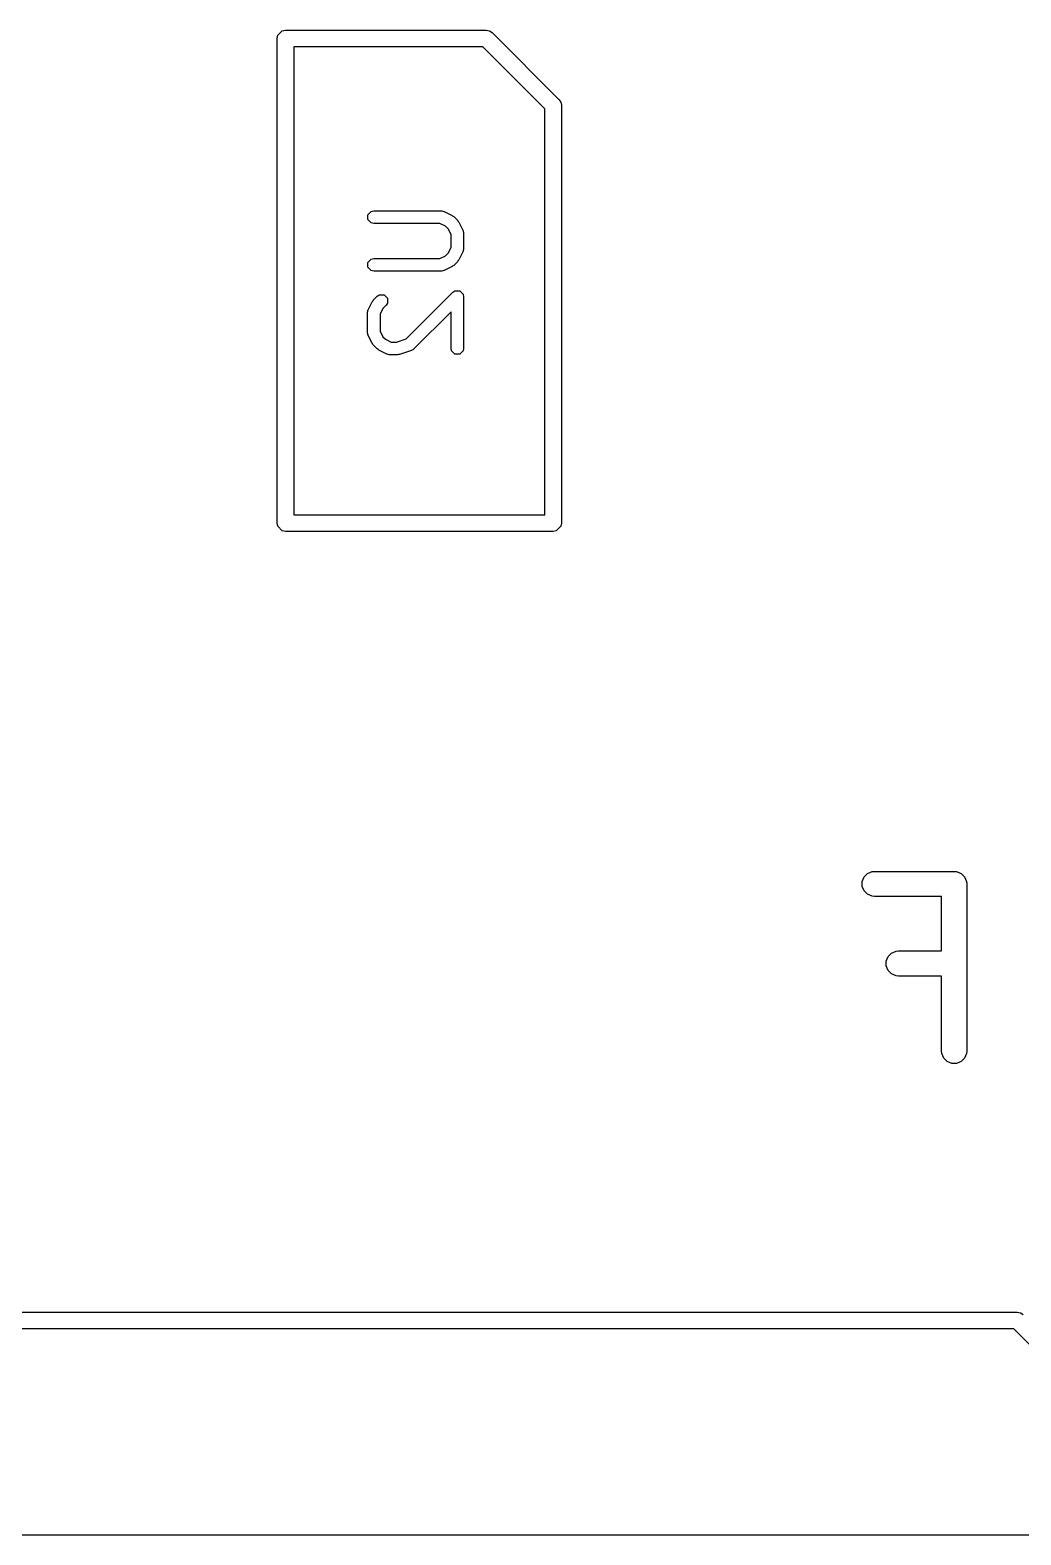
# Model space of a CAD drawing. Extents: x 4.21 to 7.42, y -5.27 to -2.46.
# Drawn here: x 5.3333 to 5.5665, y -3.863 to -3.5085 of the extents above; entities that cross this region are included whole.
import ezdxf

# ---------------------------------------------------------------- set-up
doc = ezdxf.new("R2010")
doc.units = 0
doc.header["$MEASUREMENT"] = 0
doc.layers.add('BLACK', color=7, linetype='CONTINUOUS')

msp = doc.modelspace()

# ---------------------------------------------------------------- linework, layer by layer
at = {"layer": 'BLACK', "linetype": 'CONTINUOUS'}
for p, q in [((5.39159, -3.50968), (5.39265, -3.50861)), ((5.39265, -3.50861), (5.39341, -3.50846)), ((5.39341, -3.50846), (5.44065, -3.50846)), ((5.44065, -3.50846), (5.4414, -3.50861)), ((5.4414, -3.50861), (5.44204, -3.50904)), ((5.44204, -3.50904), (5.45779, -3.52479)), ((5.39144, -3.51043), (5.39159, -3.50968)), ((5.39144, -3.62461), (5.39144, -3.51043)), ((5.39537, -3.5124), (5.39537, -3.62264)), ((5.43983, -3.5124), (5.39537, -3.5124)), ((5.45443, -3.527), (5.43983, -3.5124)), ((5.45443, -3.62264), (5.45443, -3.527)), ((5.45779, -3.52479), (5.45822, -3.52543)), ((5.45822, -3.52543), (5.45822, -3.52543)), ((5.45822, -3.52543), (5.45837, -3.52618)), ((5.45837, -3.52618), (5.45837, -3.62461)), ((5.41281, -3.55196), (5.4136, -3.55116)), ((5.41281, -3.55309), (5.41281, -3.55196)), ((5.4136, -3.55116), (5.41417, -3.55105)), ((5.41417, -3.55105), (5.43011, -3.55105)), ((5.43011, -3.55105), (5.43018, -3.55106)), ((5.43018, -3.55106), (5.43021, -3.55105)), ((5.43021, -3.55105), (5.43044, -3.55111)), ((5.43044, -3.55111), (5.43067, -3.55116)), ((5.43067, -3.55116), (5.43069, -3.55118)), ((5.43069, -3.55118), (5.43077, -3.5512)), ((5.43077, -3.5512), (5.43264, -3.55214)), ((5.4136, -3.55389), (5.41281, -3.55309)), ((5.41417, -3.554), (5.4136, -3.55389)), ((5.42976, -3.554), (5.41417, -3.554)), ((5.43111, -3.55467), (5.42976, -3.554)), ((5.4317, -3.55527), (5.43111, -3.55467)), ((5.43238, -3.55662), (5.4317, -3.55527)), ((5.43264, -3.55214), (5.43283, -3.55228)), ((5.43283, -3.55228), (5.43302, -3.55241)), ((5.43302, -3.55241), (5.43396, -3.55335)), ((5.43396, -3.55335), (5.43409, -3.55355)), ((5.43409, -3.55355), (5.43424, -3.55374)), ((5.43424, -3.55374), (5.43518, -3.55561)), ((5.43238, -3.55967), (5.43238, -3.55662)), ((5.43518, -3.55561), (5.43519, -3.55568)), ((5.43519, -3.55568), (5.43522, -3.55571)), ((5.43522, -3.55571), (5.43526, -3.55594)), ((5.43526, -3.55594), (5.43533, -3.55617)), ((5.43533, -3.55617), (5.43532, -3.5562)), ((5.43532, -3.5562), (5.43533, -3.55627)), ((5.43533, -3.55627), (5.43533, -3.56002)), ((5.41281, -3.56321), (5.4136, -3.56241)), ((5.4136, -3.56241), (5.41417, -3.56229)), ((5.41417, -3.56229), (5.42976, -3.56229)), ((5.42976, -3.56229), (5.43111, -3.56162)), ((5.43111, -3.56162), (5.4317, -3.56102)), ((5.4317, -3.56102), (5.43238, -3.55967)), ((5.43424, -3.56256), (5.43409, -3.56274)), ((5.43518, -3.56068), (5.43424, -3.56256)), ((5.43519, -3.56061), (5.43518, -3.56068)), ((5.43522, -3.56059), (5.43519, -3.56061)), ((5.43526, -3.56035), (5.43522, -3.56059)), ((5.43533, -3.56013), (5.43526, -3.56035)), ((5.43533, -3.56002), (5.43532, -3.56009)), ((5.43532, -3.56009), (5.43533, -3.56013)), ((5.41281, -3.56434), (5.41281, -3.56321)), ((5.4136, -3.56513), (5.41281, -3.56434)), ((5.41417, -3.56525), (5.4136, -3.56513)), ((5.43011, -3.56525), (5.41417, -3.56525)), ((5.43018, -3.56523), (5.43011, -3.56525)), ((5.43021, -3.56524), (5.43018, -3.56523)), ((5.43044, -3.56518), (5.43021, -3.56524)), ((5.43067, -3.56513), (5.43044, -3.56518)), ((5.43069, -3.56511), (5.43067, -3.56513)), ((5.43077, -3.56509), (5.43069, -3.56511)), ((5.43264, -3.56415), (5.43077, -3.56509)), ((5.43283, -3.56401), (5.43264, -3.56415)), ((5.43302, -3.56388), (5.43283, -3.56401)), ((5.43396, -3.56294), (5.43302, -3.56388)), ((5.43409, -3.56274), (5.43396, -3.56294)), ((5.41285, -3.57436), (5.41379, -3.57248)), ((5.41379, -3.57248), (5.41393, -3.5723)), ((5.41393, -3.5723), (5.41406, -3.5721)), ((5.41406, -3.5721), (5.415, -3.57116)), ((5.415, -3.57116), (5.41548, -3.57084)), ((5.41548, -3.57084), (5.41661, -3.57084)), ((5.41661, -3.57084), (5.41741, -3.57164)), ((5.41741, -3.57277), (5.41709, -3.57325)), ((5.41741, -3.57164), (5.41741, -3.57277)), ((5.42181, -3.58123), (5.43281, -3.57023)), ((5.43281, -3.57023), (5.43329, -3.56991)), ((5.43329, -3.56991), (5.43442, -3.56991)), ((5.43442, -3.56991), (5.43522, -3.5707)), ((5.43522, -3.5707), (5.43522, -3.5707)), ((5.43522, -3.5707), (5.43533, -3.57127)), ((5.43533, -3.57127), (5.43533, -3.58346)), ((5.41269, -3.57502), (5.41271, -3.57495)), ((5.41269, -3.57971), (5.41269, -3.57502)), ((5.4127, -3.57491), (5.41276, -3.57469)), ((5.41271, -3.57495), (5.4127, -3.57491)), ((5.41276, -3.57469), (5.41281, -3.57445)), ((5.41281, -3.57445), (5.41283, -3.57443)), ((5.41283, -3.57443), (5.41285, -3.57436)), ((5.41632, -3.57402), (5.41565, -3.57537)), ((5.41565, -3.57537), (5.41565, -3.57936)), ((5.41709, -3.57325), (5.41632, -3.57402)), ((5.43238, -3.57483), (5.42365, -3.58356)), ((5.43238, -3.58346), (5.43238, -3.57483)), ((5.41271, -3.57978), (5.41269, -3.57971)), ((5.4127, -3.57981), (5.41271, -3.57978)), ((5.41276, -3.58004), (5.4127, -3.57981)), ((5.41281, -3.58027), (5.41276, -3.58004)), ((5.41283, -3.58029), (5.41281, -3.58027)), ((5.41285, -3.58037), (5.41283, -3.58029)), ((5.41565, -3.57936), (5.41632, -3.58071)), ((5.41379, -3.58224), (5.41285, -3.58037)), ((5.41393, -3.58243), (5.41379, -3.58224)), ((5.41406, -3.58262), (5.41393, -3.58243)), ((5.415, -3.58356), (5.41406, -3.58262)), ((5.4152, -3.58369), (5.415, -3.58356)), ((5.41538, -3.58384), (5.4152, -3.58369)), ((5.41726, -3.58478), (5.41538, -3.58384)), ((5.41632, -3.58071), (5.41692, -3.5813)), ((5.41692, -3.5813), (5.41827, -3.58198)), ((5.41827, -3.58198), (5.41955, -3.58198)), ((5.41955, -3.58198), (5.42181, -3.58123)), ((5.42337, -3.58375), (5.42317, -3.58388)), ((5.42357, -3.58363), (5.42337, -3.58375)), ((5.42359, -3.5836), (5.42357, -3.58363)), ((5.42365, -3.58356), (5.42359, -3.5836)), ((5.43249, -3.58402), (5.43238, -3.58346)), ((5.43533, -3.58346), (5.43522, -3.58402)), ((5.41733, -3.5848), (5.41726, -3.58478)), ((5.41735, -3.58482), (5.41733, -3.5848)), ((5.41759, -3.58487), (5.41735, -3.58482)), ((5.41781, -3.58493), (5.41759, -3.58487)), ((5.41785, -3.58492), (5.41781, -3.58493)), ((5.41792, -3.58493), (5.41785, -3.58492)), ((5.41979, -3.58493), (5.41792, -3.58493)), ((5.42003, -3.58489), (5.41979, -3.58493)), ((5.42026, -3.58486), (5.42003, -3.58489)), ((5.42307, -3.58392), (5.42026, -3.58486)), ((5.42314, -3.58388), (5.42307, -3.58392)), ((5.42317, -3.58388), (5.42314, -3.58388)), ((5.43329, -3.58482), (5.43249, -3.58402)), ((5.43442, -3.58482), (5.43329, -3.58482)), ((5.43522, -3.58402), (5.43442, -3.58482)), ((5.39537, -3.62264), (5.45443, -3.62264)), ((5.39159, -3.62536), (5.39144, -3.62461)), ((5.39265, -3.62642), (5.39159, -3.62536)), ((5.45822, -3.62536), (5.45715, -3.62642)), ((5.45837, -3.62461), (5.45822, -3.62536)), ((5.39341, -3.62657), (5.39265, -3.62642)), ((5.4564, -3.62657), (5.39341, -3.62657)), ((5.45715, -3.62642), (5.4564, -3.62657)), ((5.52964, -3.70796), (5.53046, -3.70714)), ((5.53046, -3.70714), (5.53152, -3.7067)), ((5.53152, -3.7067), (5.5321, -3.70665)), ((5.5321, -3.70665), (5.55085, -3.70665)), ((5.55085, -3.70665), (5.55142, -3.7067)), ((5.55142, -3.7067), (5.55249, -3.70714)), ((5.55249, -3.70714), (5.5533, -3.70796)), ((5.5292, -3.70902), (5.52964, -3.70796)), ((5.5292, -3.71018), (5.5292, -3.70902)), ((5.52964, -3.71124), (5.5292, -3.71018)), ((5.53046, -3.71205), (5.52964, -3.71124)), ((5.5533, -3.70796), (5.55374, -3.70902)), ((5.55374, -3.70902), (5.5538, -3.7096)), ((5.5538, -3.7096), (5.5538, -3.74897)), ((5.53152, -3.7125), (5.53046, -3.71205)), ((5.5321, -3.71255), (5.53152, -3.7125)), ((5.54789, -3.71255), (5.5321, -3.71255)), ((5.54789, -3.72539), (5.54789, -3.71255)), ((5.53608, -3.72589), (5.53715, -3.72545)), ((5.53715, -3.72545), (5.53772, -3.72539)), ((5.53772, -3.72539), (5.54789, -3.72539)), ((5.53483, -3.72777), (5.53527, -3.72671)), ((5.53483, -3.72892), (5.53483, -3.72777)), ((5.53527, -3.72999), (5.53483, -3.72892)), ((5.53527, -3.72671), (5.53608, -3.72589)), ((5.53608, -3.7308), (5.53527, -3.72999)), ((5.53715, -3.73124), (5.53608, -3.7308)), ((5.53772, -3.7313), (5.53715, -3.73124)), ((5.54789, -3.7313), (5.53772, -3.7313)), ((5.54789, -3.74897), (5.54789, -3.7313)), ((5.54795, -3.74955), (5.54789, -3.74897)), ((5.54839, -3.75061), (5.54795, -3.74955)), ((5.55374, -3.74955), (5.5533, -3.75061)), ((5.5538, -3.74897), (5.55374, -3.74955)), ((5.54921, -3.75142), (5.54839, -3.75061)), ((5.55027, -3.75187), (5.54921, -3.75142)), ((5.55142, -3.75187), (5.55027, -3.75187)), ((5.55249, -3.75142), (5.55142, -3.75187)), ((5.5533, -3.75061), (5.55249, -3.75142)), ((5.12474, -3.81049), (5.56569, -3.81049)), ((5.56569, -3.81049), (5.56644, -3.81064)), ((5.56644, -3.81064), (5.56708, -3.81107)), ((5.56487, -3.81443), (5.12671, -3.81443)), ((5.60309, -3.85265), (5.56487, -3.81443)), ((5.12671, -3.86295), (5.60309, -3.86295))]:
    msp.add_line(p, q, dxfattribs=at)

doc.saveas('drawing.dxf')
